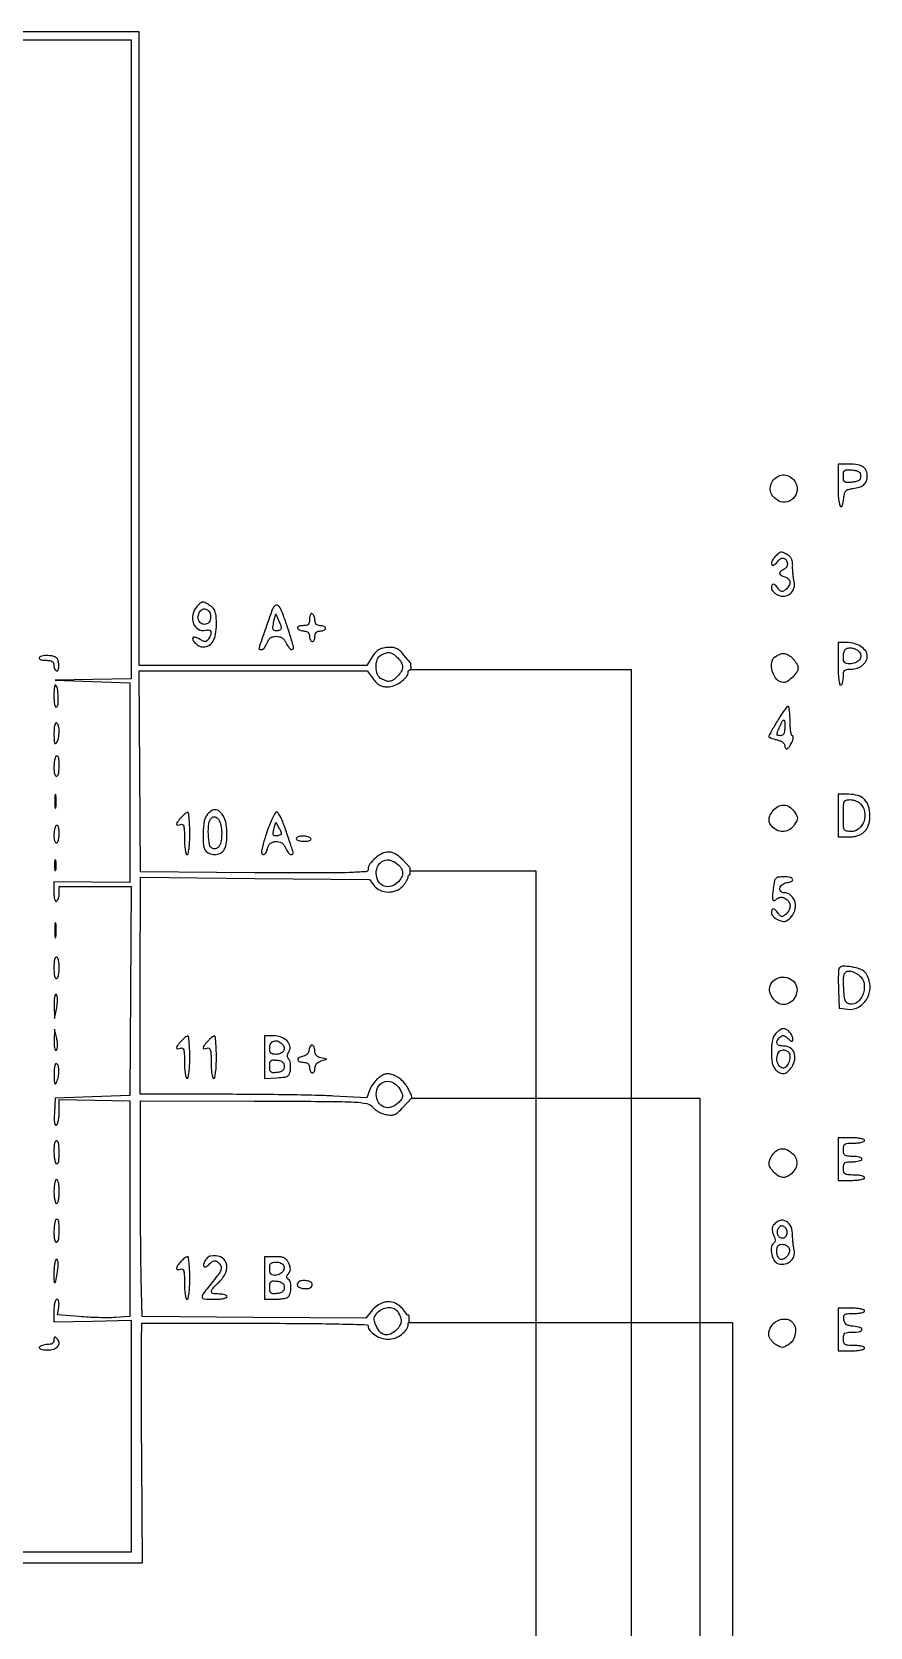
# Model space of a CAD drawing. Header units: millimetres. Extents: x 357084 to 357504, y 509210 to 509507.
# Drawn here: x 357226.29 to 357249.92, y 509429.33 to 509474.32 of the extents above; entities that cross this region are included whole.
import ezdxf

# ---------------------------------------------------------------- set-up
doc = ezdxf.new("R2010")
doc.units = ezdxf.units.MM

msp = doc.modelspace()

# ---------------------------------------------------------------- linework, layer by layer
for p, q in [((357236.964, 509456.523), (357236.971, 509456.333)), ((357236.948, 509450.753), (357236.948, 509450.55)), ((357236.987, 509444.352), (357236.993, 509444.244)), ((357236.916, 509438.125), (357236.916, 509437.917))]:
    msp.add_line(p, q)
at = {"color": 30}
for p, q in [((357243.2, 509456.333), (357236.971, 509456.333)), ((357243.2, 509421.28), (357243.2, 509456.333)), ((357240.512, 509450.651), (357236.948, 509450.651)), ((357240.512, 509414.327), (357240.512, 509450.651)), ((357236.993, 509444.244), (357245.125, 509444.244)), ((357245.125, 509444.244), (357245.125, 509383.205)), ((357236.916, 509437.917), (357246.046, 509437.917)), ((357246.046, 509437.917), (357246.046, 509371.576))]:
    msp.add_line(p, q, dxfattribs=at)
for points in [[(357236.971, 509456.523), (357236.964, 509456.523), (357236.771, 509456.752, 0.029934), (357236.659, 509456.871, 0.083303), (357236.564, 509456.934, 0.088791), (357236.457, 509456.96, 0.037176), (357236.308, 509456.959, 0.040727), (357236.167, 509456.935, 0.078279), (357236.062, 509456.89, 0.076223), (357235.974, 509456.815, 0.036896), (357235.886, 509456.695), (357235.735, 509456.454), (357232.525, 509456.451), (357229.314, 509456.448), (357229.314, 509465.384), (357229.314, 509474.321), (357224.358, 509474.321)], [(357224.245, 509474.095), (357229.089, 509474.095), (357229.089, 509465.084), (357229.089, 509456.072), (357228.019, 509456.057), (357226.949, 509456.041), (357228, 509456.001), (357229.051, 509455.96), (357229.051, 509453.144), (357229.051, 509450.328), (357227.981, 509450.34), (357226.911, 509450.352), (357226.911, 509450.054, 0.02008), (357226.916, 509449.934, 0.05248), (357226.932, 509449.85, 0.110055), (357226.956, 509449.806, 0.36386), (357226.986, 509449.802, 0.130646), (357227.015, 509449.832, 0.045439), (357227.039, 509449.889, 0.041396), (357227.056, 509449.958, 0.037634), (357227.061, 509450.032), (357227.061, 509450.215), (357228.076, 509450.215), (357229.091, 509450.215), (357229.071, 509447.267), (357229.051, 509444.32), (357228, 509444.282), (357226.949, 509444.245), (357226.926, 509443.844, 0.011972), (357226.92, 509443.668, 0.041966), (357226.928, 509443.555, 0.102495), (357226.95, 509443.499, 0.410259), (357226.982, 509443.491, 0.176257), (357227.013, 509443.53, 0.029046), (357227.038, 509443.625, 0.028878), (357227.056, 509443.744, 0.021936), (357227.061, 509443.876), (357227.061, 509444.212), (357228.056, 509444.191), (357229.051, 509444.17), (357229.051, 509441.128), (357229.051, 509438.087), (357228.638, 509438.062, -0.014675), (357228.438, 509438.056, -0.006247), (357228.169, 509438.059, -0.006175), (357227.882, 509438.07, -0.008061), (357227.62, 509438.087), (357227.014, 509438.136), (357227.046, 509438.355, 0.031104), (357227.054, 509438.444, 0.062849), (357227.046, 509438.514, 0.0982), (357227.026, 509438.559, 0.241946), (357226.995, 509438.575, 0.282562), (357226.961, 509438.555, 0.053229), (357226.935, 509438.485, 0.041271), (357226.917, 509438.383, 0.022811), (357226.911, 509438.256), (357226.911, 509437.937), (357228, 509437.961), (357229.089, 509437.985), (357229.089, 509434.713), (357229.089, 509431.441), (357220.472, 509431.441, -0.000434)], [(357236.948, 509450.753), (357236.749, 509450.966, 0.035109), (357236.648, 509451.06, 0.043929), (357236.541, 509451.131, 0.04916), (357236.436, 509451.176, 0.076894), (357236.34, 509451.191, 0.121249), (357236.167, 509451.149, 0.056384), (357235.974, 509451.018, 0.056906), (357235.821, 509450.853, 0.16022), (357235.772, 509450.706, -0.393369), (357235.707, 509450.635, -0.010349), (357235.241, 509450.611, -0.008223), (357234.436, 509450.6, -0.000875), (357232.562, 509450.608), (357229.352, 509450.628), (357229.331, 509453.463), (357229.311, 509456.298), (357232.528, 509456.298), (357235.744, 509456.298), (357235.911, 509456.072, 0.036482), (357236.003, 509455.965, 0.069892), (357236.093, 509455.897, 0.076149), (357236.193, 509455.86, 0.051338), (357236.314, 509455.847, 0.096379), (357236.503, 509455.884, 0.061464), (357236.699, 509455.993, 0.064415), (357236.85, 509456.136, 0.172587), (357236.899, 509456.273, -0.407568), (357236.957, 509456.332, -0.00002), (357236.971, 509456.333, -0.003644)], [(357236.987, 509444.352), (357236.981, 509444.352), (357236.868, 509444.569, 0.053765), (357236.809, 509444.66, 0.034321), (357236.722, 509444.751, 0.034287), (357236.623, 509444.829, 0.052968), (357236.527, 509444.882, 0.028984), (357236.397, 509444.927, 0.089899), (357236.304, 509444.936, 0.092744), (357236.216, 509444.912, 0.032082), (357236.101, 509444.847, 0.049746), (357236.019, 509444.78, 0.030829), (357235.937, 509444.688, 0.030752), (357235.866, 509444.586, 0.047689), (357235.819, 509444.49), (357235.735, 509444.262), (357234.796, 509444.309, 0.007079), (357234.29, 509444.328, 0.001801), (357233.47, 509444.343, 0.001836), (357232.532, 509444.354, 0.001858), (357231.599, 509444.357), (357229.34, 509444.357), (357229.346, 509447.418), (357229.352, 509450.478), (357232.579, 509450.447), (357235.807, 509450.417), (357235.945, 509450.241, 0.122326), (357236.113, 509450.11, 0.101027), (357236.335, 509450.062, 0.098721), (357236.562, 509450.104, 0.110905), (357236.746, 509450.229, 0.027063), (357236.804, 509450.299, 0.028583), (357236.854, 509450.374, 0.029783), (357236.889, 509450.443, 0.102457), (357236.899, 509450.492, -0.36535), (357236.948, 509450.55, -0.000236)], [(357236.916, 509438.125), (357236.883, 509438.125), (357236.735, 509438.312, 0.112939), (357236.551, 509438.461, 0.125675), (357236.328, 509438.507, 0.117254), (357236.098, 509438.441, 0.08993), (357235.896, 509438.274), (357235.706, 509438.048), (357232.551, 509438.067), (357229.397, 509438.087), (357229.372, 509439.176, -0.002881), (357229.362, 509439.727, -0.001008), (357229.355, 509440.518, -0.001), (357229.35, 509441.39, -0.001169), (357229.349, 509442.217), (357229.352, 509444.17), (357232.558, 509444.164, -0.000661), (357234.685, 509444.157, -0.011494), (357235.377, 509444.138, -0.034897), (357235.731, 509444.095, -0.173776), (357235.9, 509443.995, 0.059424), (357235.969, 509443.929, 0.033557), (357236.067, 509443.866, 0.033016), (357236.175, 509443.815, 0.045971), (357236.278, 509443.785, 0.044827), (357236.418, 509443.771, 0.104875), (357236.52, 509443.792, 0.082682), (357236.62, 509443.856, 0.020794), (357236.758, 509443.992), (357236.993, 509444.244)], [(357224.041, 509431.141), (357229.406, 509431.141), (357229.388, 509434.013, -0.000424), (357229.381, 509435.15, -0.000553), (357229.378, 509436.191, -0.000408), (357229.376, 509437.063, -0.005128), (357229.379, 509437.392), (357229.389, 509437.899), (357232.581, 509437.899, -0.001599), (357233.968, 509437.895, -0.004282), (357234.956, 509437.88, -0.001003), (357235.737, 509437.86, -0.406171), (357235.772, 509437.824, 0.177206), (357235.818, 509437.698, 0.069825), (357235.958, 509437.573, 0.064301), (357236.145, 509437.48, 0.083583), (357236.333, 509437.449, 0.089983), (357236.528, 509437.484, 0.071858), (357236.715, 509437.587, 0.077716), (357236.852, 509437.728, 0.154884), (357236.899, 509437.875, -0.200897), (357236.916, 509437.917, -0.000324)]]:
    msp.add_lwpolyline(points, format="xyb")
for points in [[(357249.02, 509461.53, 0.017302), (357249.033, 509461.151, 0.090804), (357249.084, 509460.949, 0.689804), (357249.14, 509460.953, 0.049702), (357249.184, 509461.173, -0.032453), (357249.205, 509461.306, -0.130653), (357249.243, 509461.378, -0.139876), (357249.311, 509461.419, -0.039268), (357249.433, 509461.442, 0.04508), (357249.62, 509461.481, 0.100904), (357249.747, 509461.549, 0.125996), (357249.82, 509461.651, 0.093937), (357249.846, 509461.787, 0.096852), (357249.815, 509461.943, 0.147357), (357249.729, 509462.05, 0.10995), (357249.576, 509462.112, 0.040355), (357249.342, 509462.13), (357249.02, 509462.13)], [(357249.658, 509461.793, -0.091927), (357249.644, 509461.719, -0.147433), (357249.606, 509461.669, -0.101271), (357249.534, 509461.638, -0.029703), (357249.414, 509461.619, -0.021526), (357249.273, 509461.611, -0.158465), (357249.21, 509461.631, -0.202403), (357249.178, 509461.682, -0.038362), (357249.17, 509461.793, -0.038362), (357249.178, 509461.903, -0.202403), (357249.21, 509461.954, -0.158465), (357249.273, 509461.974, -0.021526), (357249.414, 509461.966, -0.029703), (357249.534, 509461.947, -0.101271), (357249.606, 509461.916, -0.147433), (357249.644, 509461.866, -0.091927)], [(357247.778, 509461.683, -0.179856), (357247.869, 509461.453, -0.163442), (357247.794, 509461.208, -0.169819), (357247.589, 509461.065, -0.191336), (357247.35, 509461.09, -0.08305), (357247.206, 509461.199, -0.113959), (357247.125, 509461.338, -0.12072), (357247.115, 509461.494, -0.100943), (357247.176, 509461.647, -0.106286), (357247.303, 509461.773, -0.127738), (357247.463, 509461.825, -0.125072), (357247.63, 509461.792, -0.099458)], [(357247.26, 509459.534, 0.046512), (357247.187, 509459.446, 0.083733), (357247.148, 509459.361, 0.16921), (357247.152, 509459.302, 0.299948), (357247.19, 509459.277, 0.153825), (357247.214, 509459.284, 0.029782), (357247.251, 509459.313, 0.029146), (357247.291, 509459.353, 0.02332), (357247.329, 509459.401, -0.128219), (357247.41, 509459.467, -0.194797), (357247.499, 509459.471, -0.188903), (357247.567, 509459.411, -0.121534), (357247.593, 509459.308, -0.091671), (357247.584, 509459.262, -0.066724), (357247.56, 509459.217, -0.065174), (357247.523, 509459.179, -0.078133), (357247.48, 509459.154, 0.075202), (357247.394, 509459.105, 0.279596), (357247.373, 509459.049, 0.229167), (357247.413, 509458.995, 0.056941), (357247.518, 509458.955, -0.125373), (357247.619, 509458.899, -0.185766), (357247.662, 509458.808, -0.156066), (357247.637, 509458.699, -0.085267), (357247.547, 509458.594, -0.037994), (357247.479, 509458.546, -0.169615), (357247.431, 509458.536, -0.167015), (357247.388, 509458.558, -0.036575), (357247.332, 509458.623, 0.032768), (357247.252, 509458.718, 0.185372), (357247.194, 509458.746, 0.34643), (357247.155, 509458.72, 0.078175), (357247.142, 509458.637, 0.132443), (357247.156, 509458.587, 0.056845), (357247.197, 509458.531, 0.050737), (357247.258, 509458.478, 0.046698), (357247.33, 509458.437, 0.13766), (357247.513, 509458.409, 0.147959), (357247.679, 509458.481, 0.145713), (357247.778, 509458.635, 0.132521), (357247.782, 509458.824, -0.024481), (357247.765, 509458.914, -0.012319), (357247.751, 509459.029, -0.012202), (357247.742, 509459.148, -0.017696), (357247.741, 509459.254, 0.039196), (357247.735, 509459.367, 0.071377), (357247.71, 509459.456, 0.084769), (357247.665, 509459.523, 0.081157), (357247.6, 509459.573, 0.017688), (357247.475, 509459.635, 0.134659), (357247.411, 509459.644, 0.146509), (357247.354, 509459.62, 0.022188)], [(357230.94, 509458.113, 0.133316), (357230.825, 509457.887, 0.142209), (357230.845, 509457.64, 0.173355), (357230.985, 509457.474, 0.197603), (357231.191, 509457.446, -0.105279), (357231.286, 509457.45, -0.283791), (357231.335, 509457.408, -0.17242), (357231.331, 509457.322, -0.04616), (357231.268, 509457.199, -0.058507), (357231.223, 509457.144, -0.179882), (357231.18, 509457.125, -0.129294), (357231.125, 509457.136, -0.024814), (357231.036, 509457.185, 0.028178), (357230.972, 509457.22, 0.040122), (357230.911, 509457.243, 0.045876), (357230.862, 509457.253, 0.224652), (357230.836, 509457.243, 0.33141), (357230.826, 509457.177, 0.07953), (357230.898, 509457.082, 0.067031), (357231.011, 509457.001, 0.123356), (357231.12, 509456.974, 0.129856), (357231.282, 509457.016, 0.132711), (357231.399, 509457.133, 0.092728), (357231.47, 509457.331, 0.039182), (357231.492, 509457.613, 0.016048), (357231.485, 509457.829, 0.061632), (357231.46, 509457.961, 0.092796), (357231.41, 509458.054, 0.069927), (357231.325, 509458.133, 0.019959), (357231.186, 509458.223, 0.147108), (357231.11, 509458.241, 0.168768), (357231.042, 509458.213, 0.028359)], [(357231.327, 509457.769, -0.07293), (357231.307, 509457.703, -0.099657), (357231.271, 509457.653, -0.102999), (357231.219, 509457.622, -0.082639), (357231.155, 509457.612, -0.166849), (357231.049, 509457.648, -0.158289), (357230.985, 509457.743, -0.134097), (357230.983, 509457.87, -0.110714), (357231.045, 509457.992, -0.187067), (357231.141, 509458.045, -0.205029), (357231.243, 509458.017, -0.151924), (357231.315, 509457.912, -0.110212)], [(357233.106, 509458.1, 0.052906), (357233.059, 509458.001, 0.001182), (357232.884, 509457.505, 0.00079), (357232.706, 509456.995, 0.083761), (357232.693, 509456.923, 0.262533), (357232.699, 509456.913, 0.059284), (357232.716, 509456.906, 0.046744), (357232.741, 509456.9, 0.030044), (357232.77, 509456.898, 0.17856), (357232.805, 509456.911, 0.048871), (357232.846, 509456.954, 0.042913), (357232.886, 509457.014, 0.033464), (357232.919, 509457.086, -0.054906), (357232.963, 509457.172, -0.092103), (357233.018, 509457.23, -0.09468), (357233.09, 509457.263, -0.06085), (357233.181, 509457.274, -0.063752), (357233.272, 509457.262, -0.085559), (357233.347, 509457.228, -0.082383), (357233.408, 509457.17, -0.054658), (357233.458, 509457.086, 0.047216), (357233.522, 509456.975, 0.099819), (357233.594, 509456.907, 0.289891), (357233.644, 509456.908, 0.255011), (357233.67, 509456.954, 0.071955), (357233.664, 509456.994, 0.001899), (357233.613, 509457.165, 0.003951), (357233.55, 509457.366, 0.002688), (357233.476, 509457.593, 0.009724), (357233.348, 509457.953, 0.067425), (357233.259, 509458.117, 0.276776), (357233.183, 509458.15, 0.223169)], [(357233.244, 509457.436, -0.072569), (357233.146, 509457.429, -0.267691), (357233.096, 509457.462, -0.153688), (357233.084, 509457.54, -0.023647), (357233.116, 509457.697), (357233.17, 509457.912), (357233.263, 509457.687, -0.014739), (357233.31, 509457.563, -0.102412), (357233.319, 509457.498, -0.220938), (357233.297, 509457.46, -0.101007)], [(357234.12, 509457.766, -0.043322), (357234.112, 509457.668, -0.154261), (357234.083, 509457.612, -0.154261), (357234.027, 509457.583, -0.043322), (357233.928, 509457.574, 0.035659), (357233.856, 509457.569, 0.083483), (357233.805, 509457.553, 0.1651), (357233.781, 509457.528, 0.253782), (357233.782, 509457.499, 0.111412), (357233.811, 509457.47, 0.050262), (357233.858, 509457.446, 0.046318), (357233.915, 509457.43, 0.046881), (357233.975, 509457.424, -0.077002), (357234.037, 509457.414, -0.12387), (357234.083, 509457.386, -0.121293), (357234.111, 509457.339, -0.072026), (357234.12, 509457.274, 0.048028), (357234.126, 509457.216, 0.068025), (357234.142, 509457.168, 0.088204), (357234.167, 509457.135, 0.191087), (357234.195, 509457.124, 0.191087), (357234.224, 509457.135, 0.088204), (357234.248, 509457.168, 0.068025), (357234.265, 509457.216, 0.048028), (357234.27, 509457.274, -0.072254), (357234.28, 509457.339, -0.124864), (357234.308, 509457.387, -0.124864), (357234.355, 509457.415, -0.072254), (357234.421, 509457.424, 0.048028), (357234.478, 509457.43, 0.068025), (357234.527, 509457.446, 0.088204), (357234.56, 509457.471, 0.191087), (357234.571, 509457.499, 0.191087), (357234.56, 509457.528, 0.088204), (357234.527, 509457.552, 0.068025), (357234.478, 509457.569, 0.048028), (357234.421, 509457.574, -0.072026), (357234.356, 509457.584, -0.121293), (357234.309, 509457.611, -0.12387), (357234.28, 509457.657, -0.077002), (357234.27, 509457.72, 0.046881), (357234.265, 509457.779, 0.046318), (357234.248, 509457.837, 0.050262), (357234.224, 509457.884, 0.111412), (357234.195, 509457.912, 0.253782), (357234.167, 509457.914, 0.1651), (357234.142, 509457.89, 0.083483), (357234.125, 509457.839, 0.035659)], [(357249.02, 509456.498, 0.010616), (357249.025, 509456.258, 0.020476), (357249.041, 509456.066, 0.01702), (357249.064, 509455.923, 0.358912), (357249.095, 509455.898, 0.254951), (357249.124, 509455.913, 0.06271), (357249.148, 509455.964, 0.048861), (357249.164, 509456.037, 0.031626), (357249.17, 509456.123, -0.030581), (357249.177, 509456.249, -0.164219), (357249.207, 509456.31, -0.16839), (357249.267, 509456.34, -0.032548), (357249.39, 509456.348, 0.081271), (357249.564, 509456.377, 0.091756), (357249.712, 509456.459, 0.100583), (357249.811, 509456.581, 0.120438), (357249.846, 509456.725, 0.163825), (357249.8, 509456.861, 0.087227), (357249.667, 509456.984, 0.074559), (357249.477, 509457.07, 0.068999), (357249.266, 509457.099), (357249.02, 509457.099)], [(357226.5, 509456.677, 0.266214), (357226.499, 509456.645, 0.1703), (357226.527, 509456.619, 0.075917), (357226.589, 509456.603, 0.026465), (357226.681, 509456.598, -0.029504), (357226.797, 509456.591, -0.11578), (357226.864, 509456.567, -0.167735), (357226.899, 509456.521, -0.081932), (357226.911, 509456.448, 0.051351), (357226.917, 509456.39, 0.07128), (357226.935, 509456.342, 0.09133), (357226.961, 509456.309, 0.181098), (357226.991, 509456.298, 0.24618), (357227.02, 509456.313, 0.083534), (357227.041, 509456.357, 0.059911), (357227.051, 509456.422, 0.037429), (357227.048, 509456.5, 0.050777), (357227.024, 509456.604, 0.133721), (357226.982, 509456.668, 0.117547), (357226.91, 509456.706, 0.034768), (357226.786, 509456.728, 0.032475), (357226.692, 509456.733, 0.040351), (357226.604, 509456.724, 0.044961), (357226.535, 509456.705, 0.16608)], [(357236.598, 509456.673, -0.060356), (357236.706, 509456.536, -0.136912), (357236.741, 509456.41, -0.136912), (357236.706, 509456.285, -0.060356), (357236.598, 509456.147, -0.038141), (357236.48, 509456.046, -0.119354), (357236.384, 509456.006, -0.122095), (357236.282, 509456.015, -0.040813), (357236.143, 509456.075, -0.180242), (357236.035, 509456.198, -0.086554), (357235.994, 509456.406, -0.086671), (357236.026, 509456.616, -0.18153), (357236.129, 509456.742, -0.051482), (357236.264, 509456.803, -0.117486), (357236.374, 509456.813, -0.113777), (357236.48, 509456.772, -0.04656)], [(357247.743, 509456.648, -0.033666), (357247.8, 509456.583, -0.032922), (357247.849, 509456.509, -0.034745), (357247.883, 509456.439, -0.095343), (357247.893, 509456.386, -0.147232), (357247.858, 509456.268, -0.048572), (357247.742, 509456.125, -0.04854), (357247.602, 509456.009, -0.150605), (357247.485, 509455.973, -0.21174), (357247.293, 509456.058, -0.115272), (357247.166, 509456.288, -0.116485), (357247.154, 509456.548, -0.217494), (357247.274, 509456.718, -0.051482), (357247.408, 509456.778, -0.117486), (357247.519, 509456.788, -0.113777), (357247.624, 509456.747, -0.04656)], [(357249.62, 509456.836, -0.170096), (357249.662, 509456.723, -0.175923), (357249.624, 509456.611, -0.13415), (357249.509, 509456.527, -0.090145), (357249.348, 509456.498, -0.050482), (357249.261, 509456.507, -0.144558), (357249.208, 509456.535, -0.146977), (357249.179, 509456.588, -0.052813), (357249.17, 509456.674, -0.026022), (357249.173, 509456.744, -0.028659), (357249.184, 509456.812, -0.029781), (357249.201, 509456.868, -0.11238), (357249.22, 509456.899, -0.151183), (357249.302, 509456.942, -0.085257), (357249.417, 509456.944, -0.079669), (357249.533, 509456.906, -0.101615)], [(357226.911, 509455.592, 0.017387), (357226.916, 509455.454, 0.039024), (357226.931, 509455.351, 0.065744), (357226.954, 509455.289, 0.433507), (357226.982, 509455.282, 0.245112), (357227.027, 509455.357, 0.023483), (357227.029, 509455.578, 0.026174), (357227.009, 509455.799, 0.162032), (357226.959, 509455.9, 0.564516), (357226.94, 509455.895, 0.036623), (357226.925, 509455.829, 0.025878), (357226.914, 509455.725, 0.012651)], [(357247.31, 509454.891, 0.003909), (357247.217, 509454.732, 0.005877), (357247.138, 509454.593, 0.002611), (357247.074, 509454.473, 0.122978), (357247.067, 509454.446, 0.286566), (357247.078, 509454.429, 0.020421), (357247.133, 509454.404, 0.023815), (357247.206, 509454.38, 0.015334), (357247.292, 509454.358, -0.042631), (357247.379, 509454.331, -0.054928), (357247.451, 509454.292, -0.066074), (357247.501, 509454.246, -0.177007), (357247.518, 509454.202, 0.111908), (357247.536, 509454.12, 0.397552), (357247.582, 509454.103, 0.15249), (357247.647, 509454.157, 0.03568), (357247.717, 509454.284, 0.028534), (357247.746, 509454.355, 0.055105), (357247.758, 509454.416, 0.092261), (357247.755, 509454.456, 0.33772), (357247.736, 509454.471, -0.341421), (357247.709, 509454.491, -0.02288), (357247.688, 509454.592, -0.025334), (357247.673, 509454.725, -0.015485), (357247.668, 509454.884, 0.013087), (357247.664, 509455.042, 0.021529), (357247.651, 509455.175, 0.017105), (357247.633, 509455.278, 0.354844), (357247.61, 509455.297, 0.227859), (357247.578, 509455.281, 0.009417), (357247.498, 509455.178, 0.014737), (357247.407, 509455.046, 0.009753)], [(357226.912, 509454.519, 0.009372), (357226.916, 509454.349, 0.06222), (357226.93, 509454.266, 0.369495), (357226.955, 509454.25, 0.219131), (357226.986, 509454.27, 0.095261), (357227.04, 509454.404, 0.048497), (357227.058, 509454.585, 0.047959), (357227.042, 509454.753, 0.209364), (357226.986, 509454.833, 0.409778), (357226.956, 509454.826, 0.084695), (357226.932, 509454.77, 0.042668), (357226.916, 509454.666, 0.015847)], [(357247.518, 509454.696, -0.033607), (357247.511, 509454.597, -0.082504), (357247.49, 509454.527, -0.12651), (357247.454, 509454.486, -0.152103), (357247.405, 509454.471, -0.054344), (357247.326, 509454.479, -0.324642), (357247.3, 509454.509, -0.124228), (357247.309, 509454.568, -0.007787), (357247.38, 509454.73, -0.008619), (357247.457, 509454.893, -0.350991), (357247.491, 509454.909, -0.33588), (357247.515, 509454.88, -0.0083)], [(357226.911, 509453.59, 0.019531), (357226.916, 509453.467, 0.051222), (357226.932, 509453.381, 0.106919), (357226.956, 509453.336, 0.369423), (357226.986, 509453.331, 0.222844), (357227.045, 509453.421, 0.035059), (357227.06, 509453.636, 0.03491), (357227.045, 509453.843, 0.373897), (357226.986, 509453.895, 0.297764), (357226.957, 509453.876, 0.042932), (357226.933, 509453.805, 0.03716), (357226.917, 509453.707, 0.02325)], [(357226.932, 509452.618, 0.008087), (357226.934, 509452.497, 0.039503), (357226.941, 509452.429, 0.611425), (357226.952, 509452.426, 0.142433), (357226.964, 509452.449, 0.029693), (357226.974, 509452.526, 0.017887), (357226.978, 509452.618, 0.017887), (357226.974, 509452.71, 0.029693), (357226.964, 509452.787, 0.142433), (357226.952, 509452.81, 0.611425), (357226.941, 509452.807, 0.039503), (357226.934, 509452.739, 0.008087)], [(357249.02, 509452.218), (357249.02, 509451.617), (357249.32, 509451.617, 0.033154), (357249.461, 509451.626, 0.047331), (357249.583, 509451.655, 0.053099), (357249.686, 509451.702, 0.062946), (357249.771, 509451.767, 0.062946), (357249.836, 509451.852, 0.053099), (357249.883, 509451.955, 0.047331), (357249.911, 509452.077, 0.033154), (357249.921, 509452.218, 0.072254), (357249.883, 509452.48, 0.124864), (357249.771, 509452.668, 0.124864), (357249.582, 509452.781, 0.072254), (357249.32, 509452.819), (357249.02, 509452.819)], [(357249.653, 509452.55, -0.150403), (357249.771, 509452.327, -0.127926), (357249.753, 509452.06, -0.136596), (357249.61, 509451.848, -0.178639), (357249.392, 509451.767, -0.045826), (357249.256, 509451.78, -0.236432), (357249.198, 509451.824, -0.108388), (357249.174, 509451.921, -0.00677), (357249.17, 509452.218, -0.007464), (357249.174, 509452.498, -0.088921), (357249.196, 509452.603, -0.22165), (357249.248, 509452.652, -0.078586), (357249.352, 509452.668, -0.054969), (357249.431, 509452.66, -0.038689), (357249.516, 509452.634, -0.039129), (357249.594, 509452.596, -0.063743)], [(357230.497, 509452.161, 0.018722), (357230.398, 509452.044, 0.14285), (357230.371, 509451.978, 0.465498), (357230.397, 509451.951, 0.073147), (357230.478, 509451.969, -0.228754), (357230.533, 509451.965, -0.193975), (357230.569, 509451.918, -0.05944), (357230.587, 509451.803, -0.008451), (357230.591, 509451.564, 0.015524), (357230.596, 509451.391, 0.025983), (357230.613, 509451.247, 0.024203), (357230.636, 509451.139, 0.339177), (357230.666, 509451.116, 0.358912), (357230.697, 509451.142, 0.01702), (357230.72, 509451.285, 0.020476), (357230.736, 509451.477, 0.010616), (357230.741, 509451.717, 0.008799), (357230.737, 509451.947, 0.014817), (357230.724, 509452.139, 0.008584), (357230.707, 509452.294, 0.408912), (357230.685, 509452.311, 0.121047), (357230.655, 509452.3, 0.020563), (357230.606, 509452.265, 0.021408), (357230.551, 509452.217, 0.017617)], [(357231.241, 509452.255, 0.143324), (357231.151, 509452.07, 0.03341), (357231.116, 509451.721, 0.032318), (357231.127, 509451.374, 0.173903), (357231.207, 509451.206, 0.125883), (357231.327, 509451.135, 0.098471), (357231.48, 509451.121, 0.101395), (357231.622, 509451.167, 0.142728), (357231.715, 509451.261, 0.094714), (357231.778, 509451.464, 0.038582), (357231.788, 509451.754, 0.03843), (357231.755, 509452.039, 0.104575), (357231.675, 509452.226, 0.062217), (357231.57, 509452.342, 0.16223), (357231.467, 509452.385, 0.16369), (357231.359, 509452.357, 0.063623)], [(357231.641, 509451.721, -0.036283), (357231.624, 509451.505, -0.096196), (357231.573, 509451.359, -0.170592), (357231.491, 509451.29, -0.184131), (357231.387, 509451.291, -0.260009), (357231.297, 509451.399, -0.038833), (357231.265, 509451.691, -0.040563), (357231.279, 509451.993, -0.165195), (357231.36, 509452.155, -0.262829), (357231.457, 509452.182, -0.190419), (357231.551, 509452.115, -0.095328), (357231.619, 509451.947, -0.049942)], [(357232.904, 509451.717, 0.006828), (357232.811, 509451.419, 0.032664), (357232.771, 509451.246, 0.073516), (357232.77, 509451.149, 0.375299), (357232.808, 509451.116, 0.153832), (357232.848, 509451.129, 0.081302), (357232.886, 509451.166, 0.068146), (357232.916, 509451.22, 0.055687), (357232.932, 509451.285, -0.179705), (357233.01, 509451.429, -0.169587), (357233.165, 509451.491, -0.158085), (357233.333, 509451.445, -0.15801), (357233.443, 509451.309, 0.035988), (357233.477, 509451.235, 0.045109), (357233.519, 509451.173, 0.051702), (357233.563, 509451.129, 0.170793), (357233.601, 509451.116, 0.123002), (357233.63, 509451.123, 0.148208), (357233.651, 509451.144, 0.12912), (357233.658, 509451.174, 0.083228), (357233.651, 509451.21, -0.006641), (357233.63, 509451.271, -0.00058), (357233.578, 509451.425, -0.000761), (357233.516, 509451.61, -0.000592), (357233.449, 509451.811, 0.015088), (357233.379, 509452.005, 0.022875), (357233.305, 509452.169, 0.019264), (357233.235, 509452.293, 0.261508), (357233.191, 509452.318, 0.272821), (357233.147, 509452.291, 0.014763), (357233.07, 509452.141, 0.019657), (357232.986, 509451.947, 0.012747)], [(357247.787, 509452.33, -0.024542), (357247.855, 509452.215, -0.121059), (357247.873, 509452.143, -0.121059), (357247.855, 509452.07, -0.024542), (357247.787, 509451.955, -0.10464), (357247.662, 509451.83, -0.115118), (357247.5, 509451.772, -0.116628), (357247.332, 509451.792, -0.109496), (357247.185, 509451.885, -0.063235), (357247.101, 509451.993, -0.133388), (357247.074, 509452.095, -0.114228), (357247.099, 509452.207, -0.039632), (357247.184, 509452.351, -0.113311), (357247.32, 509452.474, -0.136586), (357247.487, 509452.514, -0.133716), (357247.653, 509452.463, -0.106532)], [(357226.911, 509451.675, 0.023007), (357226.916, 509451.569, 0.059005), (357226.932, 509451.494, 0.125298), (357226.956, 509451.457, 0.336396), (357226.986, 509451.454, 0.213263), (357227.043, 509451.538, 0.044219), (357227.06, 509451.721, 0.045637), (357227.044, 509451.894, 0.361738), (357226.986, 509451.942, 0.280045), (357226.957, 509451.925, 0.051215), (357226.933, 509451.864, 0.04194), (357226.917, 509451.777, 0.02657)], [(357233.246, 509451.654, -0.052424), (357233.15, 509451.643, -0.265685), (357233.105, 509451.668, -0.177653), (357233.093, 509451.73, -0.02393), (357233.121, 509451.861), (357233.166, 509452.036), (357233.263, 509451.858, -0.01737), (357233.312, 509451.759, -0.127999), (357233.321, 509451.707, -0.245284), (357233.3, 509451.675, -0.076258)], [(357233.745, 509451.567, 0.257909), (357233.761, 509451.538, 0.061379), (357233.812, 509451.514, 0.048032), (357233.887, 509451.497, 0.031003), (357233.975, 509451.492, 0.027979), (357234.064, 509451.497, 0.069343), (357234.127, 509451.513, 0.145541), (357234.157, 509451.537, 0.297719), (357234.158, 509451.567, 0.130646), (357234.127, 509451.596, 0.045439), (357234.071, 509451.62, 0.041396), (357234.002, 509451.636, 0.037634), (357233.928, 509451.642, 0.039081), (357233.858, 509451.636, 0.058208), (357233.799, 509451.62, 0.076538), (357233.758, 509451.595, 0.222681)], [(357226.929, 509450.816, 0.011065), (357226.931, 509450.722, 0.052887), (357226.939, 509450.669, 0.542911), (357226.95, 509450.665, 0.161593), (357226.963, 509450.684, 0.039571), (357226.974, 509450.744, 0.024357), (357226.977, 509450.816, 0.024357), (357226.974, 509450.887, 0.039571), (357226.963, 509450.947, 0.161593), (357226.95, 509450.967, 0.542911), (357226.939, 509450.963, 0.052887), (357226.931, 509450.91, 0.011065)], [(357236.611, 509450.842, -0.073135), (357236.708, 509450.725, -0.129862), (357236.742, 509450.606, -0.125464), (357236.714, 509450.483, -0.065838), (357236.624, 509450.352, -0.13141), (357236.43, 509450.226, -0.170563), (357236.218, 509450.232, -0.171484), (357236.058, 509450.368, -0.132849), (357235.998, 509450.59, -0.123608), (357236.053, 509450.81, -0.17431), (357236.202, 509450.944, -0.16831), (357236.406, 509450.956, -0.114782)], [(357247.194, 509450.173, 0.013022), (357247.17, 509449.945, 0.10902), (357247.184, 509449.843, 0.420795), (357247.229, 509449.823, 0.102825), (357247.305, 509449.873, -0.196813), (357247.406, 509449.915, -0.12948), (357247.53, 509449.883, -0.117587), (357247.631, 509449.791, -0.150018), (357247.668, 509449.671, -0.072714), (357247.659, 509449.611, -0.044591), (357247.632, 509449.544, -0.043752), (357247.593, 509449.481, -0.058713), (357247.547, 509449.433, -0.037994), (357247.479, 509449.384, -0.169615), (357247.431, 509449.374, -0.167015), (357247.388, 509449.396, -0.036575), (357247.332, 509449.461, 0.032768), (357247.252, 509449.556, 0.185372), (357247.194, 509449.584, 0.34643), (357247.155, 509449.558, 0.078175), (357247.142, 509449.475, 0.132443), (357247.156, 509449.425, 0.056845), (357247.197, 509449.369, 0.050737), (357247.258, 509449.317, 0.046698), (357247.33, 509449.276, 0.037315), (357247.434, 509449.237, 0.107293), (357247.51, 509449.232, 0.108446), (357247.581, 509449.26, 0.038587), (357247.668, 509449.326, 0.134151), (357247.799, 509449.532, 0.134859), (357247.807, 509449.775, 0.154036), (357247.692, 509449.966, 0.183279), (357247.497, 509450.04, -0.208979), (357247.403, 509450.081, -0.258275), (357247.381, 509450.172, -0.165408), (357247.45, 509450.275, -0.127972), (357247.575, 509450.327, 0.060716), (357247.715, 509450.365, 0.441821), (357247.737, 509450.423, 0.235674), (357247.664, 509450.476, 0.041871), (357247.49, 509450.491, 0.030774), (357247.338, 509450.481, 0.17641), (357247.267, 509450.445, 0.138349), (357247.227, 509450.367, 0.016514)], [(357226.933, 509448.976, 0.006817), (357226.935, 509448.842, 0.040183), (357226.943, 509448.772, 0.720633), (357226.953, 509448.77, 0.075924), (357226.965, 509448.808, 0.022548), (357226.975, 509448.9, 0.015659), (357226.978, 509449.004, 0.015827), (357226.974, 509449.104, 0.031163), (357226.964, 509449.183, 0.248898), (357226.952, 509449.198, 0.49082), (357226.941, 509449.192, 0.030832), (357226.934, 509449.111, 0.00738)], [(357226.911, 509447.925, 0.016707), (357226.916, 509447.783, 0.044569), (357226.931, 509447.684, 0.089468), (357226.956, 509447.631, 0.400129), (357226.986, 509447.624, 0.222183), (357227.044, 509447.713, 0.035689), (357227.059, 509447.925, 0.035689), (357227.044, 509448.136, 0.222183), (357226.986, 509448.225, 0.400129), (357226.956, 509448.218, 0.089468), (357226.931, 509448.165, 0.044569), (357226.916, 509448.066, 0.016707)], [(357247.835, 509447.442, -0.139604), (357247.862, 509447.262, -0.11069), (357247.795, 509447.075, -0.110995), (357247.655, 509446.936, -0.141013), (357247.48, 509446.886, -0.142759), (357247.319, 509446.933, -0.096519), (357247.18, 509447.066, -0.095654), (357247.099, 509447.242, -0.136994), (357247.105, 509447.413, -0.164932), (357247.236, 509447.59, -0.143446), (357247.455, 509447.664, -0.140629), (357247.683, 509447.608, -0.157315)], [(357249.045, 509447.895, 0.080954), (357249.033, 509447.838, 0.006531), (357249.028, 509447.684, 0.008671), (357249.028, 509447.499, 0.006551), (357249.035, 509447.296), (357249.057, 509446.783), (357249.301, 509446.755, 0.167155), (357249.615, 509446.825, 0.139174), (357249.849, 509447.079, 0.130472), (357249.923, 509447.431, 0.140899), (357249.809, 509447.762, 0.147071), (357249.663, 509447.878, 0.050995), (357249.401, 509447.951, 0.051563), (357249.148, 509447.969, 0.301193)], [(357249.677, 509447.653, -0.154581), (357249.761, 509447.427, -0.110703), (357249.716, 509447.159, -0.123094), (357249.567, 509446.957, -0.211617), (357249.369, 509446.901, -0.097544), (357249.285, 509446.93, -0.150213), (357249.233, 509446.987, -0.080561), (357249.203, 509447.09, -0.014715), (357249.184, 509447.29, -0.016644), (357249.175, 509447.603, -0.101218), (357249.207, 509447.762, -0.239509), (357249.285, 509447.827, -0.128878), (357249.413, 509447.822, -0.041704), (357249.485, 509447.794, -0.029315), (357249.561, 509447.752, -0.029718), (357249.629, 509447.702, -0.053307)], [(357226.92, 509446.869), (357226.928, 509446.498), (357226.988, 509446.798, 0.023613), (357227.006, 509446.92, 0.031008), (357227.01, 509447.032, 0.032899), (357227.002, 509447.123, 0.152886), (357226.979, 509447.17, 0.472237), (357226.953, 509447.168, 0.105389), (357226.932, 509447.12, 0.040665), (357226.92, 509447.018, 0.013965)], [(357226.919, 509445.863, 0.01496), (357226.92, 509445.727, 0.049114), (357226.932, 509445.637, 0.147197), (357226.954, 509445.6, 0.407335), (357226.981, 509445.6, 0.146039), (357227.005, 509445.646, 0.043417), (357227.014, 509445.725, 0.037644), (357227.009, 509445.824, 0.026414), (357226.989, 509445.934), (357226.927, 509446.197)], [(357230.497, 509445.853, 0.018722), (357230.398, 509445.736, 0.14285), (357230.371, 509445.669, 0.465498), (357230.397, 509445.643, 0.073147), (357230.478, 509445.661, -0.228754), (357230.533, 509445.657, -0.193975), (357230.569, 509445.61, -0.05944), (357230.587, 509445.495, -0.008451), (357230.591, 509445.256, 0.015524), (357230.596, 509445.083, 0.025983), (357230.613, 509444.939, 0.024203), (357230.636, 509444.831, 0.339177), (357230.666, 509444.808, 0.358912), (357230.697, 509444.834, 0.01702), (357230.72, 509444.977, 0.020476), (357230.736, 509445.169, 0.010616), (357230.741, 509445.409, 0.008799), (357230.737, 509445.639, 0.014817), (357230.724, 509445.831, 0.008584), (357230.707, 509445.986, 0.408912), (357230.685, 509446.003, 0.121047), (357230.655, 509445.992, 0.020563), (357230.606, 509445.957, 0.021408), (357230.551, 509445.909, 0.017617)], [(357231.248, 509445.853, 0.018722), (357231.149, 509445.736, 0.14285), (357231.122, 509445.669, 0.465498), (357231.148, 509445.643, 0.073147), (357231.229, 509445.661, -0.228754), (357231.284, 509445.657, -0.193975), (357231.32, 509445.61, -0.05944), (357231.338, 509445.495, -0.008451), (357231.342, 509445.256, 0.015524), (357231.347, 509445.083, 0.025983), (357231.364, 509444.939, 0.024203), (357231.387, 509444.831, 0.339177), (357231.417, 509444.808, 0.358912), (357231.448, 509444.834, 0.01702), (357231.471, 509444.977, 0.020476), (357231.487, 509445.169, 0.010616), (357231.492, 509445.409, 0.008799), (357231.488, 509445.639, 0.014817), (357231.475, 509445.831, 0.008584), (357231.458, 509445.986, 0.408912), (357231.436, 509446.003, 0.121047), (357231.406, 509445.992, 0.020563), (357231.357, 509445.957, 0.021408), (357231.302, 509445.909, 0.017617)], [(357232.844, 509445.405), (357232.844, 509444.8), (357233.2, 509444.823, 0.013775), (357233.414, 509444.842, 0.110399), (357233.506, 509444.875, 0.177322), (357233.555, 509444.938, 0.049048), (357233.582, 509445.061, 0.035057), (357233.586, 509445.149, 0.036707), (357233.577, 509445.236, 0.039404), (357233.558, 509445.309, 0.11417), (357233.531, 509445.353, -0.102495), (357233.503, 509445.394, -0.105885), (357233.495, 509445.443, -0.084734), (357233.507, 509445.5, -0.043777), (357233.54, 509445.564, 0.193295), (357233.567, 509445.714, 0.146096), (357233.487, 509445.862, 0.110771), (357233.314, 509445.971, 0.086143), (357233.095, 509446.01), (357232.844, 509446.01)], [(357233.348, 509445.775, -0.143912), (357233.401, 509445.679, -0.190886), (357233.385, 509445.582, -0.159401), (357233.301, 509445.51, -0.09976), (357233.174, 509445.484, -0.050326), (357233.084, 509445.493, -0.152702), (357233.031, 509445.522, -0.146716), (357233.002, 509445.578, -0.045238), (357232.994, 509445.672, -0.13404), (357233.026, 509445.791, -0.190722), (357233.112, 509445.858, -0.166748), (357233.231, 509445.852, -0.102473)], [(357247.266, 509446.073, 0.139141), (357247.171, 509445.879, 0.04413), (357247.14, 509445.555, 0.043829), (357247.166, 509445.233, 0.155315), (357247.26, 509445.052, 0.075471), (357247.383, 509444.961, 0.163509), (357247.497, 509444.943, 0.148713), (357247.607, 509444.997, 0.059073), (357247.716, 509445.127, 0.10038), (357247.798, 509445.331, 0.134784), (357247.78, 509445.529, 0.15834), (357247.67, 509445.668, 0.151428), (357247.496, 509445.719, -0.065595), (357247.366, 509445.734, -0.227156), (357247.302, 509445.787, -0.237651), (357247.305, 509445.868, -0.07061), (357247.381, 509445.969, -0.079493), (357247.432, 509446.005, -0.155897), (357247.48, 509446.013, -0.114114), (357247.535, 509445.992, -0.032651), (357247.607, 509445.935, 0.012651), (357247.682, 509445.87, 0.146682), (357247.717, 509445.856, 0.375523), (357247.737, 509445.869, 0.059136), (357247.743, 509445.921, 0.113707), (357247.721, 509446.018, 0.072791), (357247.655, 509446.114, 0.074345), (357247.566, 509446.186, 0.13339), (357247.477, 509446.21, 0.110179), (357247.435, 509446.201, 0.034919), (357247.38, 509446.17, 0.032941), (357247.32, 509446.125, 0.031247)], [(357233.407, 509445.146, -0.086629), (357233.395, 509445.076, -0.132039), (357233.359, 509445.025, -0.10493), (357233.297, 509444.991, -0.041844), (357233.2, 509444.972, -0.031206), (357233.086, 509444.966, -0.174181), (357233.03, 509444.987, -0.184152), (357233.002, 509445.038, -0.035595), (357232.994, 509445.146, -0.035595), (357233.002, 509445.254, -0.184152), (357233.03, 509445.305, -0.174181), (357233.086, 509445.326, -0.031206), (357233.2, 509445.32, -0.041844), (357233.297, 509445.301, -0.10493), (357233.359, 509445.267, -0.132039), (357233.395, 509445.216, -0.086629)], [(357234.107, 509445.616, -0.070443), (357234.085, 509445.542, -0.091021), (357234.045, 509445.484, -0.091021), (357233.987, 509445.444, -0.070443), (357233.913, 509445.422, 0.093086), (357233.81, 509445.387, 0.370722), (357233.789, 509445.33, 0.238851), (357233.848, 509445.276, 0.067958), (357233.975, 509445.259, -0.077002), (357234.037, 509445.249, -0.12387), (357234.083, 509445.221, -0.121293), (357234.111, 509445.173, -0.072026), (357234.12, 509445.108, 0.048028), (357234.126, 509445.051, 0.068025), (357234.142, 509445.002, 0.088204), (357234.167, 509444.97, 0.191087), (357234.195, 509444.958, 0.181749), (357234.224, 509444.969, 0.091136), (357234.248, 509445, 0.071066), (357234.265, 509445.046, 0.051125), (357234.27, 509445.1, -0.103794), (357234.283, 509445.159, -0.073775), (357234.319, 509445.216, -0.068592), (357234.374, 509445.265, -0.067456), (357234.439, 509445.297), (357234.608, 509445.353), (357234.439, 509445.386, -0.065161), (357234.37, 509445.409, -0.086444), (357234.316, 509445.448, -0.095197), (357234.282, 509445.5, -0.098245), (357234.27, 509445.56, 0.070187), (357234.253, 509445.683, 0.243971), (357234.199, 509445.74, 0.362444), (357234.141, 509445.718, 0.093331)], [(357247.633, 509445.53, -0.151483), (357247.665, 509445.405, -0.083754), (357247.631, 509445.25, -0.094335), (357247.554, 509445.129, -0.256088), (357247.46, 509445.098, -0.227257), (357247.338, 509445.188, -0.129137), (357247.295, 509445.37, -0.137967), (357247.349, 509445.542, -0.254112), (357247.473, 509445.609, -0.0638), (357247.519, 509445.604, -0.051685), (357247.566, 509445.586, -0.053399), (357247.606, 509445.56, -0.085813)], [(357226.916, 509444.906, 0.006867), (357226.921, 509444.729, 0.069498), (357226.935, 509444.657, 0.556475), (357226.957, 509444.652, 0.096524), (357226.986, 509444.695, 0.049255), (357227.037, 509444.854, 0.052296), (357227.053, 509445.016, 0.059316), (357227.037, 509445.15, 0.197571), (357226.986, 509445.221, 0.411581), (357226.956, 509445.214, 0.08628), (357226.933, 509445.158, 0.042672), (357226.919, 509445.054, 0.015584)], [(357236.669, 509444.494, -0.02391), (357236.729, 509444.373, -0.123719), (357236.741, 509444.3, -0.134716), (357236.717, 509444.233, -0.030376), (357236.641, 509444.137, -0.120874), (357236.437, 509444, -0.172679), (357236.221, 509443.997, -0.180716), (357236.059, 509444.13, -0.132201), (357235.998, 509444.357, -0.148449), (357236.07, 509444.595, -0.197652), (357236.255, 509444.72, -0.18499), (357236.485, 509444.682, -0.133366)], [(357249.02, 509442.531), (357249.02, 509441.93), (357249.395, 509441.93, 0.01883), (357249.539, 509441.935, 0.03053), (357249.66, 509441.952, 0.031449), (357249.749, 509441.976, 0.322437), (357249.771, 509442.005, 0.295869), (357249.752, 509442.034, 0.04382), (357249.682, 509442.058, 0.037669), (357249.585, 509442.075, 0.023598), (357249.47, 509442.08, -0.016149), (357249.296, 509442.086, -0.124134), (357249.219, 509442.11, -0.201266), (357249.181, 509442.163, -0.05449), (357249.17, 509442.268, -0.050766), (357249.18, 509442.37, -0.189121), (357249.215, 509442.423, -0.13443), (357249.285, 509442.449, -0.021436), (357249.433, 509442.455, 0.027026), (357249.533, 509442.461, 0.042582), (357249.618, 509442.477, 0.052312), (357249.678, 509442.502, 0.277684), (357249.695, 509442.531, 0.277684), (357249.678, 509442.559, 0.052312), (357249.618, 509442.584, 0.042582), (357249.533, 509442.6, 0.027026), (357249.433, 509442.606, -0.021436), (357249.285, 509442.612, -0.13443), (357249.215, 509442.638, -0.189121), (357249.18, 509442.691, -0.050766), (357249.17, 509442.793, -0.05449), (357249.181, 509442.898, -0.201266), (357249.219, 509442.951, -0.124134), (357249.296, 509442.975, -0.016149), (357249.47, 509442.981, 0.023598), (357249.585, 509442.987, 0.037669), (357249.682, 509443.003, 0.04382), (357249.752, 509443.027, 0.295869), (357249.771, 509443.056, 0.322437), (357249.749, 509443.085, 0.031449), (357249.66, 509443.109, 0.03053), (357249.539, 509443.126, 0.01883), (357249.395, 509443.131), (357249.02, 509443.131)], [(357226.911, 509442.747, 0.020671), (357226.917, 509442.616, 0.033326), (357226.933, 509442.506, 0.036254), (357226.957, 509442.425, 0.312055), (357226.986, 509442.405, 0.38239), (357227.046, 509442.459, 0.027473), (357227.06, 509442.701, 0.028359), (357227.046, 509442.95, 0.22988), (357226.986, 509443.043, 0.397171), (357226.956, 509443.037, 0.091154), (357226.931, 509442.984, 0.045191), (357226.916, 509442.886, 0.016966)], [(357247.747, 509442.677, -0.104479), (357247.836, 509442.54, -0.120094), (357247.856, 509442.385, -0.113476), (357247.803, 509442.232, -0.086094), (357247.683, 509442.099, -0.067333), (357247.563, 509442.028, -0.130103), (357247.452, 509442.012, -0.117533), (357247.341, 509442.053, -0.049336), (357247.217, 509442.155, -0.049921), (357247.113, 509442.283, -0.130881), (357247.075, 509442.395, -0.125563), (357247.097, 509442.513, -0.044201), (357247.184, 509442.664, -0.096082), (357247.304, 509442.78, -0.139334), (357247.445, 509442.824, -0.128064), (357247.596, 509442.788, -0.074833)], [(357226.911, 509441.616, 0.020945), (357226.917, 509441.487, 0.033738), (357226.933, 509441.378, 0.036969), (357226.957, 509441.299, 0.31052), (357226.986, 509441.279, 0.31052), (357227.015, 509441.299, 0.036969), (357227.039, 509441.378, 0.033738), (357227.056, 509441.487, 0.020945), (357227.061, 509441.616, 0.020945), (357227.056, 509441.746, 0.033738), (357227.039, 509441.855, 0.036969), (357227.015, 509441.934, 0.31052), (357226.986, 509441.954, 0.31052), (357226.957, 509441.934, 0.036969), (357226.933, 509441.855, 0.033738), (357226.917, 509441.746, 0.020945)], [(357226.911, 509440.486, 0.016966), (357226.916, 509440.347, 0.045191), (357226.931, 509440.249, 0.091154), (357226.956, 509440.196, 0.397171), (357226.986, 509440.19, 0.22988), (357227.046, 509440.283, 0.028359), (357227.06, 509440.532, 0.027473), (357227.046, 509440.774, 0.38239), (357226.986, 509440.828, 0.312055), (357226.957, 509440.808, 0.036254), (357226.933, 509440.727, 0.033326), (357226.917, 509440.617, 0.020671)], [(357247.215, 509440.688, 0.064199), (357247.174, 509440.623, 0.0993), (357247.159, 509440.559, 0.083131), (357247.168, 509440.485, 0.034049), (357247.203, 509440.391, -0.031672), (357247.234, 509440.311, -0.06318), (357247.246, 509440.244, -0.090672), (357247.239, 509440.194, -0.177845), (357247.214, 509440.163, 0.215123), (357247.145, 509440.061, 0.079078), (357247.143, 509439.882, 0.075652), (357247.198, 509439.703, 0.159164), (357247.297, 509439.599, 0.1499), (357247.479, 509439.564, 0.136132), (357247.657, 509439.633, 0.138111), (357247.772, 509439.784, 0.155616), (357247.784, 509439.965, -0.021776), (357247.766, 509440.057, -0.012496), (357247.751, 509440.17, -0.012467), (357247.742, 509440.283, -0.020265), (357247.741, 509440.38, 0.104522), (357247.697, 509440.618, 0.164239), (357247.563, 509440.773, 0.202365), (357247.384, 509440.797, 0.153642)], [(357247.568, 509440.535, -0.13575), (357247.578, 509440.424, -0.158748), (357247.529, 509440.33, -0.198612), (357247.443, 509440.296, -0.194633), (357247.358, 509440.333, -0.155991), (357247.313, 509440.419, -0.106879), (357247.318, 509440.529, -0.11812), (357247.367, 509440.619, -0.213408), (357247.443, 509440.653, -0.125507), (357247.476, 509440.645, -0.064084), (357247.512, 509440.619, -0.057495), (357247.544, 509440.58, -0.054869)], [(357247.643, 509440.009, -0.17993), (357247.644, 509439.898, -0.096683), (357247.573, 509439.779, -0.106573), (357247.469, 509439.703, -0.246958), (357247.375, 509439.71, -0.122868), (357247.343, 509439.742, -0.047593), (357247.317, 509439.8, -0.043435), (357247.298, 509439.87, -0.041109), (357247.292, 509439.944, -0.047237), (357247.301, 509440.031, -0.126992), (357247.327, 509440.086, -0.147714), (357247.374, 509440.117, -0.072656), (357247.445, 509440.127, -0.071339), (357247.507, 509440.119, -0.063658), (357247.566, 509440.093, -0.066843), (357247.614, 509440.054, -0.099894)], [(357226.911, 509439.351, 0.003695), (357226.913, 509439.064, 0.498792), (357226.938, 509439.046, 0.285361), (357226.966, 509439.079, 0.003052), (357227.014, 509439.382, 0.017743), (357227.03, 509439.516, 0.041455), (357227.03, 509439.616, 0.062772), (357227.016, 509439.681, 0.319042), (357226.987, 509439.702, 0.313406), (357226.958, 509439.681, 0.035626), (357226.933, 509439.599, 0.032963), (357226.917, 509439.485, 0.02043)], [(357230.49, 509439.639, 0.028026), (357230.397, 509439.525, 0.14306), (357230.37, 509439.448, 0.416115), (357230.4, 509439.416, 0.104131), (357230.478, 509439.428, -0.228754), (357230.533, 509439.424, -0.193975), (357230.569, 509439.377, -0.05944), (357230.587, 509439.262, -0.008451), (357230.591, 509439.023, 0.015524), (357230.596, 509438.85, 0.025983), (357230.613, 509438.706, 0.024203), (357230.636, 509438.598, 0.339177), (357230.666, 509438.575, 0.358912), (357230.697, 509438.601, 0.01702), (357230.72, 509438.744, 0.020476), (357230.736, 509438.936, 0.010616), (357230.741, 509439.176, 0.009911), (357230.736, 509439.406, 0.0164), (357230.722, 509439.6, 0.01031), (357230.703, 509439.755, 0.371934), (357230.678, 509439.777, 0.130443), (357230.645, 509439.768, 0.028185), (357230.596, 509439.736, 0.027601), (357230.542, 509439.692, 0.02333)], [(357231.329, 509439.796, 0.128276), (357231.242, 509439.751, 0.075426), (357231.167, 509439.66, 0.084537), (357231.129, 509439.561, 0.251977), (357231.149, 509439.494, 0.276642), (357231.171, 509439.489, 0.052796), (357231.21, 509439.505, 0.042865), (357231.258, 509439.538, 0.027228), (357231.309, 509439.583, -0.037303), (357231.375, 509439.64, -0.119242), (357231.429, 509439.662, -0.1468), (357231.48, 509439.656, -0.067908), (357231.537, 509439.62, -0.095647), (357231.615, 509439.525, -0.192247), (357231.626, 509439.431, -0.090973), (357231.566, 509439.306, -0.01257), (357231.391, 509439.076, 0.0051), (357231.122, 509438.733, 0.176471), (357231.091, 509438.637, 0.381389), (357231.142, 509438.585, 0.017628), (357231.412, 509438.575, 0.018609), (357231.558, 509438.581, 0.03019), (357231.681, 509438.597, 0.030871), (357231.771, 509438.621, 0.323693), (357231.792, 509438.65, 0.254951), (357231.777, 509438.679, 0.06271), (357231.726, 509438.703, 0.048861), (357231.653, 509438.72, 0.031626), (357231.567, 509438.725, -0.0422), (357231.399, 509438.739, -0.365622), (357231.355, 509438.793, -0.188111), (357231.39, 509438.882, -0.015766), (357231.567, 509439.063, 0.102477), (357231.755, 509439.336, 0.17989), (357231.766, 509439.606, 0.226545), (357231.605, 509439.776, 0.147579)], [(357232.844, 509439.176), (357232.844, 509438.575), (357233.1, 509438.575, 0.015647), (357233.207, 509438.578, 0.014556), (357233.317, 509438.589, 0.014716), (357233.413, 509438.603, 0.046719), (357233.476, 509438.621, 0.216285), (357233.556, 509438.702, 0.068985), (357233.593, 509438.871, 0.06867), (357233.582, 509439.045, 0.20788), (357233.516, 509439.141, -0.113768), (357233.487, 509439.169, -0.159937), (357233.478, 509439.204, -0.113479), (357233.491, 509439.246, -0.042642), (357233.527, 509439.297, 0.070411), (357233.565, 509439.359, 0.098731), (357233.579, 509439.422, 0.079498), (357233.568, 509439.496, 0.032035), (357233.532, 509439.591, 0.05925), (357233.475, 509439.686, 0.115271), (357233.406, 509439.741, 0.08766), (357233.307, 509439.769, 0.024441), (357233.146, 509439.777), (357232.844, 509439.777)], [(357233.393, 509439.523, -0.16024), (357233.398, 509439.428, -0.125975), (357233.346, 509439.338, -0.107465), (357233.249, 509439.274, -0.093312), (357233.129, 509439.251, -0.095825), (357233.068, 509439.263, -0.142106), (357233.026, 509439.296, -0.111138), (357233.002, 509439.353, -0.045353), (357232.994, 509439.439, -0.045238), (357233.002, 509439.533, -0.146716), (357233.031, 509439.588, -0.152702), (357233.084, 509439.617, -0.050326), (357233.174, 509439.626, -0.053494), (357233.245, 509439.619, -0.0568), (357233.312, 509439.596, -0.063584), (357233.365, 509439.563, -0.128111)], [(357233.407, 509438.913, -0.086629), (357233.395, 509438.843, -0.132039), (357233.359, 509438.792, -0.10493), (357233.297, 509438.758, -0.041844), (357233.2, 509438.739, -0.031206), (357233.086, 509438.733, -0.174181), (357233.03, 509438.754, -0.184152), (357233.002, 509438.805, -0.035595), (357232.994, 509438.913, -0.035595), (357233.002, 509439.021, -0.184152), (357233.03, 509439.072, -0.174181), (357233.086, 509439.093, -0.031206), (357233.2, 509439.087, -0.041844), (357233.297, 509439.068, -0.10493), (357233.359, 509439.034, -0.132039), (357233.395, 509438.983, -0.086629)], [(357233.797, 509439.053, 0.209008), (357233.773, 509438.991, 0.2139), (357233.802, 509438.932, 0.11631), (357233.889, 509438.89, 0.056552), (357234.012, 509438.876, 0.049343), (357234.088, 509438.883, 0.088683), (357234.146, 509438.906, 0.117066), (357234.182, 509438.942, 0.1393), (357234.195, 509438.988, 0.276062), (357234.154, 509439.058, 0.083344), (357234.032, 509439.099, 0.075333), (357233.892, 509439.1, 0.162768)], [(357236.578, 509438.256, -0.051804), (357236.673, 509438.101, -0.117633), (357236.703, 509437.968, -0.1271), (357236.668, 509437.842, -0.065805), (357236.568, 509437.712, -0.085742), (357236.403, 509437.595, -0.164171), (357236.243, 509437.577, -0.161642), (357236.103, 509437.658, -0.082553), (357235.994, 509437.833, -0.027248), (357235.95, 509437.958, -0.100348), (357235.943, 509438.04, -0.114434), (357235.969, 509438.113, -0.040895), (357236.037, 509438.202, -0.093877), (357236.166, 509438.299, -0.090376), (357236.323, 509438.344, -0.100861), (357236.472, 509438.329, -0.153812)], [(357249.02, 509437.724), (357249.02, 509437.124), (357249.395, 509437.124, 0.01883), (357249.539, 509437.129, 0.03053), (357249.66, 509437.146, 0.031449), (357249.749, 509437.169, 0.322437), (357249.771, 509437.199, 0.295869), (357249.752, 509437.228, 0.04382), (357249.682, 509437.252, 0.037669), (357249.585, 509437.268, 0.023598), (357249.47, 509437.274, -0.016149), (357249.296, 509437.279, -0.124134), (357249.219, 509437.304, -0.201266), (357249.181, 509437.357, -0.05449), (357249.17, 509437.462, -0.050766), (357249.18, 509437.564, -0.189121), (357249.215, 509437.617, -0.13443), (357249.285, 509437.643, -0.021436), (357249.433, 509437.649, 0.034197), (357249.634, 509437.663, 0.342587), (357249.689, 509437.72, 0.378118), (357249.647, 509437.781, 0.035641), (357249.451, 509437.814, -0.033257), (357249.33, 509437.833, -0.098739), (357249.254, 509437.868, -0.127529), (357249.208, 509437.923, -0.075029), (357249.183, 509438.006, -0.064285), (357249.182, 509438.099, -0.232738), (357249.213, 509438.147, -0.121927), (357249.288, 509438.17, -0.013777), (357249.465, 509438.175, 0.023189), (357249.582, 509438.18, 0.03707), (357249.681, 509438.197, 0.042776), (357249.752, 509438.221, 0.298098), (357249.771, 509438.25, 0.322437), (357249.749, 509438.279, 0.031449), (357249.66, 509438.303, 0.03053), (357249.539, 509438.32, 0.01883), (357249.395, 509438.325), (357249.02, 509438.325)], [(357247.728, 509437.935, -0.137414), (357247.808, 509437.793, -0.09853), (357247.816, 509437.61, -0.094763), (357247.752, 509437.432, -0.115293), (357247.63, 509437.304, -0.024542), (357247.515, 509437.237, -0.121059), (357247.443, 509437.219, -0.121059), (357247.37, 509437.237, -0.024542), (357247.255, 509437.304, -0.053596), (357247.183, 509437.364, -0.048289), (357247.122, 509437.439, -0.051228), (357247.081, 509437.518, -0.094993), (357247.067, 509437.589, -0.146842), (357247.133, 509437.81, -0.127033), (357247.314, 509437.973, -0.137846), (357247.539, 509438.02, -0.181877)], [(357226.911, 509437.426, -0.107538), (357226.899, 509437.371, -0.134288), (357226.865, 509437.33, -0.104491), (357226.808, 509437.306, -0.048007), (357226.728, 509437.299, 0.037634), (357226.654, 509437.293, 0.041396), (357226.585, 509437.276, 0.045439), (357226.529, 509437.252, 0.130646), (357226.498, 509437.223, 0.338634), (357226.501, 509437.194, 0.124076), (357226.539, 509437.169, 0.058451), (357226.615, 509437.153, 0.022753), (357226.721, 509437.148, 0.0694), (357226.905, 509437.174, 0.147209), (357227.025, 509437.251, 0.22259), (357227.054, 509437.357, 0.155825), (357226.996, 509437.469, 0.036758), (357226.955, 509437.505, 0.282867), (357226.93, 509437.507, 0.251004), (357226.915, 509437.485, 0.030727)]]:
    msp.add_lwpolyline(points, format="xyb", close=True)

doc.saveas('drawing.dxf')
